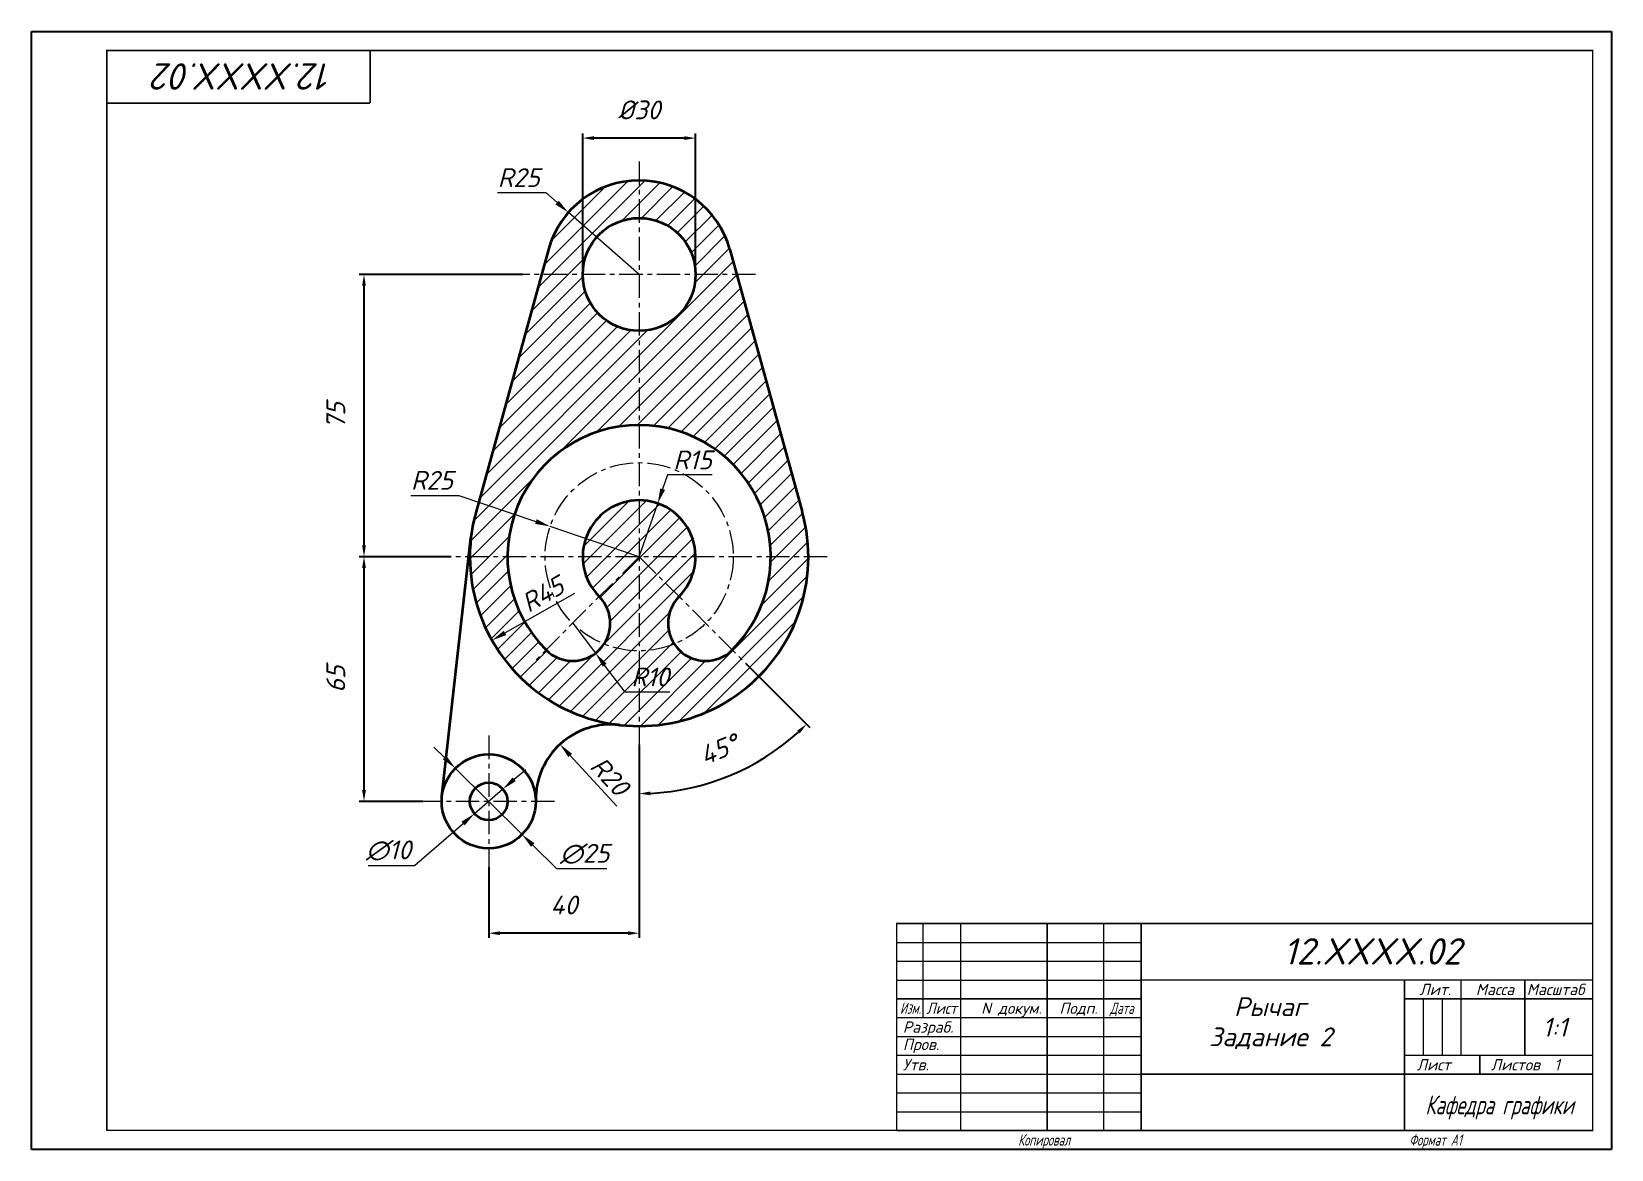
# Model space of a CAD drawing. Header units: millimetres. Extents: x 0 to 420, y 0 to 297.
import ezdxf
from ezdxf.enums import TextEntityAlignment as Align

# ---------------------------------------------------------------- set-up
doc = ezdxf.new("R2010")
doc.units = ezdxf.units.MM
doc.linetypes.add('CENTER', pattern=[2, 1.25, -0.25, 0.25, -0.25])
doc.layers.get('0').update_dxf_attribs({"lineweight": 15})
for name, color, linetype, lineweight in [('Осевая', 7, 'CENTER', 15), ('ОСН', 7, 'Continuous', 35), ('Размер', 7, 'Continuous', 18)]:
    doc.layers.add(name, color=color, linetype=linetype, lineweight=lineweight)
doc.styles.add('ESKD', font='isocpeur.ttf', dxfattribs={"oblique": 15})
doc.styles.get("Standard").update_dxf_attribs({"font": 'isocpeur.ttf', "oblique": 15})
doc.dimstyles.new('ESKD', dxfattribs={"dimtxt": 5, "dimasz": 4, "dimexe": 1.25, "dimexo": 0, "dimgap": 1.5, "dimtad": 3, "dimdec": 0, "dimdsep": 46, "dimtxsty": 'ESKD', "dimcen": 1.5, "dimdle": 1.25, "dimclrd": 256, "dimclre": 256, "dimclrt": 256, "dimazin": 2, "dimtfac": 0.766667, "dimtdec": 0, "dimtmove": 0, "dimatfit": 3, "dimtvp": 1.5, "dimtolj": 1, "dimtzin": 0, "dimlwd": -1, "dimlwe": -1, "dimarcsym": 0})
doc.dimstyles.new('ISO-25', dxfattribs={"dimtxt": 5, "dimasz": 3, "dimexe": 1.25, "dimexo": 0, "dimgap": 1.5, "dimtad": 0, "dimdec": 0, "dimzin": 0, "dimdsep": 46, "dimtxsty": 'ESKD', "dimcen": -3, "dimdle": 1.25, "dimadec": 0, "dimazin": 0, "dimtfac": 0.766667, "dimtdec": 0, "dimtofl": 0, "dimtmove": 2, "dimatfit": 3, "dimtvp": 1.5, "dimtolj": 1, "dimtzin": 0, "dimarcsym": 0})

# ---------------------------------------------------------------- blocks, each defined once
blk = doc.blocks.new('*D1')
at = {"layer": 'DEFPOINTS', "color": 0, "ltscale": 5, "transparency": 16777216}
for p in [(130.59, 232.47), (88.37, 157.47), (111.52, 157.47)]:
    blk.add_point(p, dxfattribs=at)
at = {"layer": 'Размер', "color": 0, "lineweight": -2, "ltscale": 5, "transparency": 16777216}
for p, q in [((130.59, 232.47), (87.12, 232.47)), ((88.37, 229.47), (88.37, 160.47)), ((111.52, 157.47), (87.12, 157.47))]:
    blk.add_line(p, q, dxfattribs=at)
at = {"layer": 'Размер', "color": 0, "ltscale": 5, "transparency": 16777216}
for points in [[(87.87, 229.47), (88.87, 229.47), (88.37, 232.47)], [(87.87, 160.47), (88.87, 160.47), (88.37, 157.47)]]:
    blk.add_solid(points, dxfattribs=at)
at = {"layer": 'Размер', "color": 0, "ltscale": 5, "transparency": 16777216, "insert": (80.87, 194.97), "char_height": 5, "attachment_point": 5, "rotation": 90, "style": 'ESKD'}
blk.add_mtext('\\A1;75', dxfattribs=at)
blk = doc.blocks.new('*D2')
at = {"layer": 'DEFPOINTS', "color": 0, "ltscale": 5, "transparency": 16777216}
for p in [(111.52, 157.47), (88.37, 92.47), (104.02, 92.47)]:
    blk.add_point(p, dxfattribs=at)
at = {"layer": 'Размер', "color": 0, "lineweight": -2, "ltscale": 5, "transparency": 16777216}
for p, q in [((111.52, 157.47), (87.12, 157.47)), ((88.37, 154.47), (88.37, 95.47)), ((104.02, 92.47), (87.12, 92.47))]:
    blk.add_line(p, q, dxfattribs=at)
at = {"layer": 'Размер', "color": 0, "ltscale": 5, "transparency": 16777216}
for points in [[(87.87, 154.47), (88.87, 154.47), (88.37, 157.47)], [(87.87, 95.47), (88.87, 95.47), (88.37, 92.47)]]:
    blk.add_solid(points, dxfattribs=at)
at = {"layer": 'Размер', "color": 0, "ltscale": 5, "transparency": 16777216, "insert": (80.87, 124.97), "char_height": 5, "attachment_point": 5, "rotation": 90, "style": 'ESKD'}
blk.add_mtext('\\A1;65', dxfattribs=at)
blk = doc.blocks.new('*D3')
at = {"layer": 'DEFPOINTS', "color": 0, "ltscale": 5, "transparency": 16777216}
for p in [(146.52, 268.7), (146.52, 232.47), (176.52, 232.47)]:
    blk.add_point(p, dxfattribs=at)
at = {"layer": 'Размер', "color": 0, "lineweight": -2, "ltscale": 5, "transparency": 16777216}
for p, q in [((146.52, 232.47), (146.52, 269.95)), ((176.52, 232.47), (176.52, 269.95)), ((173.52, 268.7), (149.52, 268.7))]:
    blk.add_line(p, q, dxfattribs=at)
at = {"layer": 'Размер', "color": 0, "ltscale": 5, "transparency": 16777216}
for points in [[(149.52, 269.2), (149.52, 268.2), (146.52, 268.7)], [(173.52, 269.2), (173.52, 268.2), (176.52, 268.7)]]:
    blk.add_solid(points, dxfattribs=at)
at = {"layer": 'Размер', "color": 0, "ltscale": 5, "transparency": 16777216, "insert": (161.52, 276.2), "char_height": 5, "attachment_point": 5, "style": 'ESKD'}
blk.add_mtext('\\A1;%%c30', dxfattribs=at)
blk = doc.blocks.new('*D4')
at = {"layer": 'DEFPOINTS', "color": 0, "ltscale": 5, "transparency": 16777216}
for p in [(161.52, 107.47), (121.52, 74.97), (121.52, 57.44)]:
    blk.add_point(p, dxfattribs=at)
at = {"layer": 'Размер', "color": 0, "lineweight": -2, "ltscale": 5, "transparency": 16777216}
for p, q in [((161.52, 107.47), (161.52, 56.19)), ((121.52, 74.97), (121.52, 56.19)), ((158.52, 57.44), (124.52, 57.44))]:
    blk.add_line(p, q, dxfattribs=at)
at = {"layer": 'Размер', "color": 0, "ltscale": 5, "transparency": 16777216}
for points in [[(124.52, 57.94), (124.52, 56.94), (121.52, 57.44)], [(158.52, 57.94), (158.52, 56.94), (161.52, 57.44)]]:
    blk.add_solid(points, dxfattribs=at)
at = {"layer": 'Размер', "color": 0, "ltscale": 5, "transparency": 16777216, "insert": (141.52, 64.94), "char_height": 5, "attachment_point": 5, "style": 'ESKD'}
blk.add_mtext('\\A1;40', dxfattribs=at)
blk = doc.blocks.new('*D5')
at = {"layer": 'DEFPOINTS', "color": 0, "ltscale": 5, "transparency": 16777216}
for p in [(161.52, 262.47), (161.52, 157.47), (189.81, 129.19), (161.52, 107.47), (177.82, 96.68)]:
    blk.add_point(p, dxfattribs=at)
at = {"layer": 'Размер', "color": 0, "lineweight": -2, "ltscale": 5, "transparency": 16777216}
for p, q in [((189.81, 129.19), (206.92, 112.08)), ((161.52, 107.47), (161.52, 93.28))]:
    blk.add_line(p, q, dxfattribs=at)
blk.add_arc((161.52, 157.47), 62.94, 272.7311, 312.2689, dxfattribs=at)
at = {"layer": 'Размер', "color": 0, "ltscale": 5, "transparency": 16777216}
for points in [[(203.52, 111.26), (204.21, 110.53), (206.03, 112.97)], [(164.54, 94.1), (164.51, 95.1), (161.52, 94.53)]]:
    blk.add_solid(points, dxfattribs=at)
at = {"layer": 'Размер', "color": 0, "ltscale": 5, "transparency": 16777216, "insert": (182.74, 106.25), "char_height": 5, "attachment_point": 5, "rotation": 22.5, "style": 'ESKD'}
blk.add_mtext('\\A1;45°', dxfattribs=at)
blk = doc.blocks.new('*D6')
at = {"layer": 'DEFPOINTS', "color": 0, "ltscale": 5, "transparency": 16777216}
for p in [(112.65, 101.28), (130.4, 83.67)]:
    blk.add_point(p, dxfattribs=at)
at = {"layer": 'Размер', "ltscale": 5, "transparency": 16777216}
for p, q in [((109.81, 104.09), (106.97, 106.91)), ((112.65, 101.28), (130.4, 83.67)), ((139.63, 74.52), (133.24, 80.86)), ((152.97, 74.52), (139.63, 74.52))]:
    blk.add_line(p, q, dxfattribs=at)
for points in [[(110.28, 104.57), (109.34, 103.62), (112.65, 101.28)], [(133.71, 81.33), (132.77, 80.38), (130.4, 83.67)]]:
    blk.add_solid(points, dxfattribs=at)
at = {"layer": 'Размер', "ltscale": 5, "transparency": 16777216, "insert": (147.05, 78.52), "char_height": 5, "attachment_point": 5, "style": 'ESKD'}
blk.add_mtext('\\A1;∅25', dxfattribs=at)
blk = doc.blocks.new('*D7')
at = {"layer": 'DEFPOINTS', "color": 0, "ltscale": 5, "transparency": 16777216}
for p in [(125.31, 95.74), (117.74, 89.2)]:
    blk.add_point(p, dxfattribs=at)
at = {"layer": 'Размер', "ltscale": 5, "transparency": 16777216}
for p, q in [((128.33, 98.36), (131.36, 100.98)), ((125.31, 95.74), (117.74, 89.2)), ((101.8, 75.42), (114.72, 86.59)), ((89.46, 75.42), (101.8, 75.42))]:
    blk.add_line(p, q, dxfattribs=at)
for points in [[(127.9, 98.86), (128.77, 97.86), (125.31, 95.74)], [(114.28, 87.09), (115.15, 86.08), (117.74, 89.2)]]:
    blk.add_solid(points, dxfattribs=at)
at = {"layer": 'Размер', "ltscale": 5, "transparency": 16777216, "insert": (94.88, 79.42), "char_height": 5, "attachment_point": 5, "style": 'ESKD'}
blk.add_mtext('\\A1;∅10', dxfattribs=at)
blk = doc.blocks.new('*D8')
at = {"layer": 'DEFPOINTS', "color": 0, "ltscale": 5, "transparency": 16777216}
for p in [(140.47, 107.62), (154.02, 92.91)]:
    blk.add_point(p, dxfattribs=at)
at = {"layer": 'Размер', "ltscale": 5, "transparency": 16777216}
blk.add_line((155.61, 91.19), (143.18, 104.68), dxfattribs=at)
blk.add_solid([(143.67, 105.13), (142.69, 104.22), (140.47, 107.62)], dxfattribs=at)
at = {"layer": 'Размер', "ltscale": 5, "transparency": 16777216, "insert": (153.69, 99.17), "char_height": 5, "attachment_point": 5, "rotation": 312.6522, "style": 'ESKD'}
blk.add_mtext('\\A1;R20', dxfattribs=at)
blk = doc.blocks.new('*D9')
at = {"layer": 'DEFPOINTS', "color": 0, "ltscale": 5, "transparency": 16777216}
for p in [(143.85, 139.8), (149.92, 131.85)]:
    blk.add_point(p, dxfattribs=at)
at = {"layer": 'Размер', "ltscale": 5, "transparency": 16777216}
for p, q in [((143.85, 139.8), (149.92, 131.85)), ((157.81, 121.52), (152.35, 128.67)), ((169.65, 121.52), (157.81, 121.52))]:
    blk.add_line(p, q, dxfattribs=at)
blk.add_solid([(152.88, 129.08), (151.82, 128.27), (149.92, 131.85)], dxfattribs=at)
at = {"layer": 'Размер', "ltscale": 5, "transparency": 16777216, "insert": (164.48, 125.52), "char_height": 5, "attachment_point": 5, "style": 'ESKD'}
blk.add_mtext('\\A1;R10', dxfattribs=at)
blk = doc.blocks.new('*D10')
at = {"layer": 'DEFPOINTS', "color": 0, "ltscale": 5, "transparency": 16777216}
for p in [(161.52, 157.47), (122.4, 135.25)]:
    blk.add_point(p, dxfattribs=at)
at = {"layer": 'Размер', "ltscale": 5, "transparency": 16777216}
blk.add_line((144.3, 147.69), (125.87, 137.23), dxfattribs=at)
blk.add_solid([(125.54, 137.81), (126.2, 136.65), (122.4, 135.25)], dxfattribs=at)
at = {"layer": 'Размер', "ltscale": 5, "transparency": 16777216, "insert": (135.87, 147.5), "char_height": 5, "attachment_point": 5, "rotation": 29.5953, "style": 'ESKD'}
blk.add_mtext('\\A1;R45', dxfattribs=at)
blk = doc.blocks.new('*D11')
at = {"layer": 'DEFPOINTS', "color": 0, "ltscale": 5, "transparency": 16777216}
for p in [(137.86, 165.53), (161.52, 157.47)]:
    blk.add_point(p, dxfattribs=at)
at = {"layer": 'Размер', "ltscale": 5, "transparency": 16777216}
for p, q in [((100.78, 173.78), (113.62, 173.78)), ((113.62, 173.78), (134.07, 166.82)), ((161.52, 157.47), (137.86, 165.53))]:
    blk.add_line(p, q, dxfattribs=at)
blk.add_solid([(134.29, 167.45), (133.86, 166.19), (137.86, 165.53)], dxfattribs=at)
at = {"layer": 'Размер', "ltscale": 5, "transparency": 16777216, "insert": (106.45, 177.78), "char_height": 5, "attachment_point": 5, "style": 'ESKD'}
blk.add_mtext('\\A1;R25', dxfattribs=at)
blk = doc.blocks.new('*D12')
at = {"layer": 'DEFPOINTS', "color": 0, "ltscale": 5, "transparency": 16777216}
for p in [(166.45, 171.64), (161.52, 157.47)]:
    blk.add_point(p, dxfattribs=at)
at = {"layer": 'Размер', "ltscale": 5, "transparency": 16777216}
for p, q in [((169.08, 179.2), (167.77, 175.42)), ((180.92, 179.2), (169.08, 179.2)), ((161.52, 157.47), (166.45, 171.64))]:
    blk.add_line(p, q, dxfattribs=at)
blk.add_solid([(167.14, 175.64), (168.4, 175.2), (166.45, 171.64)], dxfattribs=at)
at = {"layer": 'Размер', "ltscale": 5, "transparency": 16777216, "insert": (175.75, 183.2), "char_height": 5, "attachment_point": 5, "style": 'ESKD'}
blk.add_mtext('\\A1;R15', dxfattribs=at)
blk = doc.blocks.new('*D13')
at = {"layer": 'DEFPOINTS', "color": 0, "ltscale": 5, "transparency": 16777216}
for p in [(142.71, 248.94), (161.52, 232.47)]:
    blk.add_point(p, dxfattribs=at)
at = {"layer": 'Размер', "ltscale": 5, "transparency": 16777216}
for p, q in [((123.85, 254.21), (136.69, 254.21)), ((136.69, 254.21), (139.7, 251.57)), ((161.52, 232.47), (142.71, 248.94))]:
    blk.add_line(p, q, dxfattribs=at)
blk.add_solid([(140.14, 252.08), (139.26, 251.07), (142.71, 248.94)], dxfattribs=at)
at = {"layer": 'Размер', "ltscale": 5, "transparency": 16777216, "insert": (129.52, 258.21), "char_height": 5, "attachment_point": 5, "style": 'ESKD'}
blk.add_mtext('\\A1;R25', dxfattribs=at)

msp = doc.modelspace()

# ---------------------------------------------------------------- hatches: boundary and pattern name
at = {"ltscale": 5}
h = msp.add_hatch(dxfattribs=at)
h.set_pattern_fill('ANSI31', color=256, style=0)
h.paths.add_polyline_path([(176.52, 157.47), (161.52, 157.47), (172.13, 146.87, 0.198912)], flags=17)
h.paths.add_polyline_path([(161.52, 157.47), (146.52, 157.47, 0.198912), (150.92, 146.87)], flags=17)
h.paths.add_polyline_path([(161.52, 217.47, -0.414214), (146.52, 232.47), (135.59, 232.47), (118.15, 169.47, 0.067586), (116.52, 157.47), (126.52, 157.47, -0.414214), (161.52, 192.47)])
h.paths.add_polyline_path([(161.52, 247.47), (161.52, 257.47, 0.337188), (137.43, 239.14), (135.59, 232.47), (146.52, 232.47, -0.414214)])
h.paths.add_polyline_path([(161.52, 257.47), (161.52, 247.47, -0.414214), (176.52, 232.47), (187.46, 232.47), (185.62, 239.14, 0.337188)])
h.paths.add_polyline_path([(187.46, 232.47), (176.52, 232.47, -0.414214), (161.52, 217.47), (161.52, 192.47, -0.414214), (196.52, 157.47), (206.52, 157.47, 0.067586), (204.9, 169.47)])
h.paths.add_polyline_path([(206.52, 157.47), (196.52, 157.47, -0.198912), (186.27, 132.73, -0.474498), (170.86, 134.28, -0.095964), (161.52, 132.47), (161.52, 112.47, 0.414214)])
h.paths.add_polyline_path([(161.52, 132.47, -0.095964), (152.19, 134.28, -0.474498), (136.78, 132.73, -0.198912), (126.52, 157.47), (116.52, 157.47, 0.414214), (161.52, 112.47)])
h.paths.add_polyline_path([(172.13, 146.87), (161.52, 157.47), (161.52, 132.47, 0.095964), (170.86, 134.28, -0.356394)], flags=17)
h.paths.add_polyline_path([(161.52, 157.47), (150.92, 146.87, -0.356394), (152.19, 134.28, 0.095964), (161.52, 132.47)], flags=17)
h.paths.add_polyline_path([(161.52, 172.47, 0.414214), (146.52, 157.47), (161.52, 157.47)])
h.paths.add_polyline_path([(161.52, 172.47), (161.52, 157.47), (176.52, 157.47, 0.414214)])
h.paths.add_polyline_path([(158.06, 129.27), (170.9, 129.27), (170.9, 121.77), (158.06, 121.77)], flags=9)

# ---------------------------------------------------------------- linework, layer by layer
for p, q in [((230, 55), (295, 55)), ((230, 50), (295, 50)), ((230, 45), (295, 45)), ((370, 40), (370, 25)), ((370, 40), (370, 25)), ((375, 40), (375, 25)), ((375, 40), (375, 25)), ((230, 30), (295, 30)), ((230, 25), (295, 25)), ((230, 20), (295, 20)), ((230, 15), (295, 15)), ((230, 10), (295, 10)), ((230, 5), (20, 5))]:
    msp.add_line(p, q)
at = {"const_width": 0.4}
for points in [[(20, 5), (20, 292), (415, 292), (415, 5), (230, 5)], [(90, 292), (90, 278)], [(20, 278), (90, 278)], [(230, 5), (230, 60), (415, 60)], [(237, 35), (237, 60)], [(247, 5), (247, 60)], [(270, 5), (270, 60)], [(285, 60), (285, 5)], [(295, 5), (295, 60)], [(295, 45), (415, 45)], [(365, 45), (365, 5)], [(380, 45), (380, 25)], [(380, 45), (380, 25)], [(397, 45), (397, 25)], [(397, 45), (397, 25)], [(230, 40), (295, 40)], [(365, 40), (415, 40)], [(365, 40), (415, 40)], [(230, 35), (295, 35)], [(365, 25), (415, 25)], [(365, 25), (415, 25)], [(385, 25), (385, 20)], [(385, 25), (385, 20)], [(295, 20), (415, 20)]]:
    msp.add_lwpolyline(points, dxfattribs=at)
at = {"layer": 'DEFPOINTS'}
for p, q in [((0, 297), (420, 297)), ((0, 0), (0, 297)), ((420, 297), (420, 0)), ((420, 0), (0, 0))]:
    msp.add_line(p, q, dxfattribs=at)
at = {"layer": 'Осевая', "ltscale": 5}
for p, q in [((161.52, 262.47), (161.52, 107.47)), ((192.46, 232.47), (130.59, 232.47)), ((211.52, 157.47), (111.52, 157.47)), ((161.52, 157.47), (133.24, 129.19)), ((161.52, 157.47), (189.81, 129.19)), ((121.52, 109.97), (121.52, 74.97)), ((139.02, 92.47), (104.02, 92.47))]:
    msp.add_line(p, q, dxfattribs=at)
msp.add_circle((161.52, 157.47), 25, dxfattribs=at)
at = {"layer": 'ОСН', "ltscale": 5}
for p, q in [((137.43, 239.14), (118.15, 169.47)), ((185.62, 239.14), (204.9, 169.47)), ((109.1, 93.87), (116.81, 162.49))]:
    msp.add_line(p, q, dxfattribs=at)
for centre, radius in [((161.52, 232.47), 15), ((121.52, 92.47), 12.5), ((121.52, 92.47), 5)]:
    msp.add_circle(centre, radius, dxfattribs=at)
for centre, radius, start, end in [((161.52, 232.47), 25, 15.466, 164.534), ((161.52, 157.47), 35, 315, 225), ((161.52, 157.47), 15, 315, 225), ((161.52, 157.47), 45, 164.534, 15.466), ((143.85, 139.8), 10, 225, 45), ((179.2, 139.8), 10, 135, 315), ((154.02, 92.91), 20, 83.3716, 180.766)]:
    msp.add_arc(centre, radius, start, end, dxfattribs=at)

# ---------------------------------------------------------------- texts
at = {"oblique": 15}
msp.add_text('12.XXXX.02', height=7, rotation=180, dxfattribs=at).set_placement((79.92, 288.57))
for s, height, p in [('12.XXXX.02', 7, (332.79, 49.11)), ('Лит.', 3, (368.96, 41)), ('Масса', 3, (383.96, 41)), ('Масштаб', 3, (397.5, 41)), ('N докум.', 3, (252.44, 36)), ('Подп.', 3, (273.25, 36)), ('Рычаг', 5, (319.65, 35.41)), ('Разраб.', 3, (231.63, 31)), ('Пров.', 3, (231.63, 26.4)), ('Задание 2', 5, (313.02, 27.41)), ('Утв.', 3, (231.63, 21)), ('Лист', 3, (368.26, 21)), ('Листов  1', 3, (387.96, 21))]:
    msp.add_text(s, height=height, dxfattribs=at).set_placement(p)
for s, height, width, p in [('Изм.', 3, 0.7, (230.86, 36)), ('Лист', 3, 0.9, (237.89, 36)), ('Дата', 3, 0.7, (286.68, 36)), ('Кафедра графики', 5, 0.7, (370.52, 9.32)), ('Копировал', 3, 0.7, (262.26, 1)), ('Формат А1', 3, 0.7, (366.26, 1))]:
    msp.add_text(s, height=height, dxfattribs=dict(at, width=width)).set_placement(p)
msp.add_text('1:1', height=5, dxfattribs=at).set_placement((404.96, 29.97), align=Align.CENTER)

# ---------------------------------------------------------------- dimensions: what is measured, and where the dimension line sits
at = {"layer": 'Размер', "ltscale": 5}
dim = msp.add_linear_dim(base=(146.52, 268.7), p1=(176.52, 232.47), p2=(146.52, 232.47), text='%%c30', dimstyle='ISO-25', dxfattribs=at)
dim.commit()
dim.dimension.update_dxf_attribs({"geometry": '*D3', "text_midpoint": (161.52, 276.2)})
for center, mpoint, picture, middle in [((161.52, 232.47), (142.71, 248.94), '*D13', (129.52, 258.21)), ((161.52, 157.47), (166.45, 171.64), '*D12', (175.75, 183.2)), ((143.85, 139.8), (149.92, 131.85), '*D9', (164.48, 125.52))]:
    dim = msp.add_radius_dim(center=center, mpoint=mpoint, dimstyle='ESKD', override={"dimtoh": 1}, dxfattribs=at)
    dim.commit()
    dim.dimension.update_dxf_attribs({"geometry": picture, "text_midpoint": middle})
dim = msp.add_angular_dim_2l(base=(177.82, 96.68), line1=((161.52, 262.47), (161.52, 107.47)), line2=((161.52, 157.47), (189.81, 129.19)), dimstyle='ISO-25', dxfattribs=at)
dim.commit()
dim.dimension.update_dxf_attribs({"geometry": '*D5', "text_midpoint": (182.74, 106.25)})
for base, p1, p2, picture, middle in [((88.37, 157.47), (130.59, 232.47), (111.52, 157.47), '*D1', (80.87, 194.97)), ((88.37, 92.47), (111.52, 157.47), (104.02, 92.47), '*D2', (80.87, 124.97))]:
    dim = msp.add_linear_dim(base=base, p1=p1, p2=p2, angle=90, dimstyle='ISO-25', dxfattribs=at)
    dim.commit()
    dim.dimension.update_dxf_attribs({"geometry": picture, "text_midpoint": middle})
dim = msp.add_radius_dim(center=(161.52, 157.47), mpoint=(137.86, 165.53), dimstyle='ESKD', override={"dimtoh": 1}, dxfattribs=at)
dim.commit()
dim.dimension.update_dxf_attribs({"geometry": '*D11', "text_midpoint": (106.45, 173.78), "dimtype": 164})
for center, mpoint, picture, middle in [((161.52, 157.47), (122.4, 135.25), '*D10', (137.85, 144.03)), ((154.02, 92.91), (140.47, 107.62), '*D8', (150.75, 96.46))]:
    dim = msp.add_radius_dim(center=center, mpoint=mpoint, dimstyle='ESKD', dxfattribs=at)
    dim.commit()
    dim.dimension.update_dxf_attribs({"geometry": picture, "text_midpoint": middle, "dimtype": 164})
dim = msp.add_diameter_dim_2p(p1=(112.65, 101.28), p2=(130.4, 83.67), dimstyle='ESKD', override={"dimtoh": 1}, dxfattribs=at)
dim.commit()
dim.dimension.update_dxf_attribs({"geometry": '*D6', "text_midpoint": (147.05, 78.52)})
dim = msp.add_linear_dim(base=(121.52, 57.44), p1=(161.52, 107.47), p2=(121.52, 74.97), dimstyle='ISO-25', dxfattribs=at)
dim.commit()
dim.dimension.update_dxf_attribs({"geometry": '*D4', "text_midpoint": (141.52, 64.94)})
dim = msp.add_diameter_dim_2p(p1=(125.31, 95.74), p2=(117.74, 89.2), dimstyle='ESKD', override={"dimtoh": 1}, dxfattribs=at)
dim.commit()
dim.dimension.update_dxf_attribs({"geometry": '*D7', "text_midpoint": (94.88, 75.42), "dimtype": 163})

doc.saveas('drawing.dxf')
